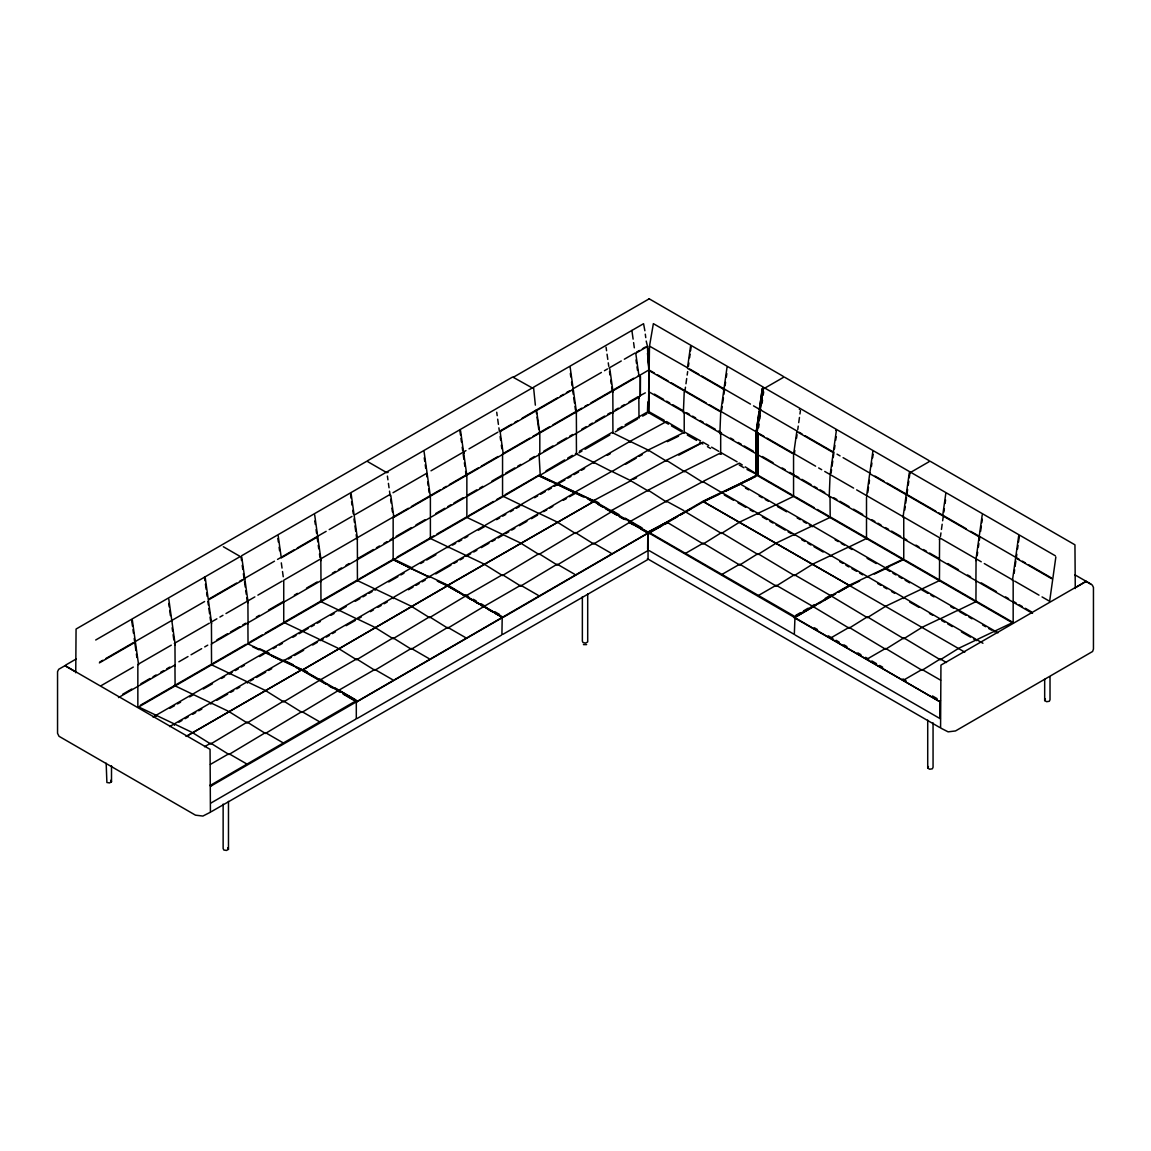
<?xml version="1.0" encoding="UTF-8"?>
<svg xmlns="http://www.w3.org/2000/svg" width="1151" height="1151" viewBox="0 0 1151 1151"><rect width="100%" height="100%" fill="white"/><g stroke="black" fill="none" stroke-linecap="round" stroke-linejoin="round"><path stroke-width="1.5" d="M501.922 633.87L502.224 616.691L503.232 617.324L703.232 501.102L757.085 475.449M647.812 533.1L647.812 550.394L647.812 533.1L211.467 785.773L210.158 785.025M709.304 404.735L757.933 432.805L757.933 474.917L747.013 469.522M903.621 559.573L849.121 585.327L794.967 616.591L794.967 618.087L940.209 701.937M939.561 701.563L647.812 532.352L647.639 549.185M940.194 701.722C939.72 700.614 941.259 700.571 940.022 700.786M683.838 390.664L649.106 370.608L649.481 346.278L653.365 323.647L763.602 387.297L764.149 388.491L783.327 377.427M939.446 539.531L939.59 538.797L939.446 559.631L975.084 580.205M939.446 560.595L939.59 559.846L939.446 580.68L975.084 601.254L976.695 601.297M975.919 560.595L976.062 559.846L975.919 580.68L1011.556 601.254M975.919 581.643L976.062 580.91L975.919 601.743L1011.556 622.317M175.096 644.805L174.952 644.071L175.096 664.89L139.472 685.464M175.096 665.854L174.952 665.12L175.096 685.953L139.472 706.527M211.568 623.741L211.424 623.008L211.568 643.841M211.568 644.805L211.424 644.071L211.568 664.89L175.93 685.464M248.041 602.692L247.897 601.959L248.041 622.777L212.403 643.351M248.041 623.741L247.897 623.008L248.041 643.841L212.403 664.415M320.985 560.58L320.841 559.846L320.985 580.665L285.347 601.239M320.985 581.629L320.841 580.895L320.985 601.728L285.347 622.303M357.457 539.517L357.299 538.783L357.457 559.616L321.82 580.19M357.457 560.58L357.299 559.846L357.457 580.665L321.82 601.239L320.208 601.282M576.478 413.094L576.334 412.36L576.478 433.193L540.841 453.753L539.229 453.796M576.478 434.157L576.334 433.409L576.478 454.242L540.841 474.816M612.951 392.045L612.792 391.297L612.951 412.13L577.313 432.704M612.951 413.094L612.792 412.36L612.951 433.193M638.992 398.059L638.848 397.311L638.992 418.144M648.934 392.764L648.79 392.031L648.229 413.036M647.509 410.821L647.812 401.972M906.11 495.347L903.031 517.288M979.041 537.459L975.976 559.4M1018.678 535.949L1015.614 557.89L1051.654 578.694M909.29 472.687L906.211 494.714L942.237 515.533M945.762 493.75L942.669 515.777L978.71 536.582M982.235 514.799L979.141 536.826M1015.542 558.422L1012.448 580.449M867.02 539.128L867.091 538.38M976.422 602.29L976.537 601.369L1012.161 621.928M458.472 592.233L447.25 585.758L301.922 670.314L447.681 585.744M447.84 586.104L448.401 584.924L593.671 501.577L448.142 585.24L464.975 595.513M690.528 346.322L687.435 368.349L723.475 389.153M684.989 390.693L685.478 387.225M685.967 383.758L686.687 378.55M687.176 375.082L687.665 371.6M688.399 366.392L688.888 362.925M689.607 357.716L690.096 354.249M690.586 350.782L691.075 347.3M720.742 411.972L723.835 389.944M723.907 389.412L727 367.385M721.706 410.015L722.181 406.548M722.67 403.08L723.404 397.872M723.893 394.39L724.626 389.182M725.116 385.714L725.59 382.247M726.324 377.039L726.813 373.571M757.876 474.96L757.876 432.848L756.193 432.229L759.156 411.094L761.099 410.245L797.514 431.337M753.502 405.857L761.099 410.245L759.358 409.655L762.322 388.534L764.264 387.686L764.149 388.491M756.408 432.488L760.178 410.619L757.056 432.848M759.574 409.929L763.343 388.045L760.236 410.274M756.783 432.776L759.876 410.749M759.948 410.216L763.041 388.189M758.595 427.64L759.142 424.129M759.818 418.95L760.307 415.482M761.976 403.584L762.509 400.203M763.156 395.225L763.674 391.844M793.629 454.113L796.722 432.085M794.334 453.897L794.823 450.429M796.535 438.272L797.024 434.805M797.758 429.596L798.233 426.129M798.722 422.647L799.456 417.453M799.945 413.972L800.434 410.504M830.101 475.176L833.195 453.149M833.266 452.602L836.36 430.575M831.051 473.219L831.54 469.752M832.029 466.27L832.763 461.062M833.252 457.594L833.971 452.386M834.461 448.919L834.95 445.451M835.684 440.243L836.173 436.761M866.574 496.225L869.652 474.198M872.818 451.638L869.739 473.665L905.765 494.47M867.768 492.542L868.501 487.333M868.991 483.866L869.48 480.384M871.422 466.5L871.911 463.033M872.645 457.825L873.134 454.357M904.729 510.123L905.247 506.426M905.708 503.174L906.484 497.563M906.916 494.498L907.621 489.477M908.225 485.161L908.801 481.118M909.261 477.78L910.081 471.939M940.468 536.38L940.957 532.913M941.446 529.446L942.165 524.237M942.655 520.77L943.144 517.288M943.878 512.08L944.367 508.613M945.1 503.404L945.575 499.937M977.185 555.703L977.674 552.235M978.393 547.027L978.882 543.56M979.372 540.078L979.861 536.611M980.594 531.402L981.328 526.194M981.803 522.727L982.292 519.259M1014.132 573.284L1014.621 569.817M1015.11 566.35L1015.844 561.141M1016.333 557.674L1016.822 554.192M1017.542 548.984L1018.031 545.516M1018.52 542.049L1019.254 536.841M1055.855 556.983L1049.64 601.297L1042.043 596.909M646.2 341.056L647.639 346.969L649.106 369.816L639.366 375.557M625.41 519.648L593.614 501.462L594.204 500.297L630.201 481.06M793.672 617.339C795.24 618.921 794.104 615.843 794.78 617.166M375.111 589.888L375.787 588.434L411.411 567.86M520.986 505.663L521.662 504.21L557.285 483.636M593.758 463.234L594.434 461.781L630.057 441.351L647.38 449.667L648.33 451.005L649.078 449.581L684.701 432.143L700.571 440.905M703.319 501.519L849.798 585.686L844.474 588.765M539.517 513.303L575.457 492.283M612.289 471.32L648.229 450.07L666.487 461.148L667.278 459.796L702.901 442.157L708.699 445.509M356.306 701.175L356.306 718.469M355.846 719.116L210.964 803.024M501.707 635.007L357.026 718.555M648.013 550.221L648.013 532.525L630.129 522.899M649.279 550.682L794.319 634.417L794.967 617.339M647.581 559.688L211.122 811.786M211.065 665.451L211.424 664.444M174.448 724.871L175.125 723.418L210.748 702.844L228.071 711.102M210.921 703.808L211.597 702.355L247.22 681.795L264.543 690.053M247.393 682.759L248.069 681.306L283.693 660.732M393.268 598.534L393.944 597.081L429.568 576.507L446.89 584.766M429.74 577.471L430.416 576.018L466.04 555.458L483.362 563.717M338.365 691.348L338.811 690.399L356.695 700.729L356.695 701.923L356.033 701.549M933.058 722.886L933.058 767.271L932.339 768.81L929.663 769.228L927.72 768.091L928.425 766.552M1050.014 676.659L1050.014 699.736L1049.309 701.276L1046.633 701.693L1044.676 700.571L1045.396 699.031M593.887 500.599L593.513 501.404L587.514 498.599M757.818 514.281L758.754 512.958L776.076 504.714L811.7 525.273M794.291 535.344L795.226 534.021L812.548 525.762L848.56 546.739M885.896 567.846L885.392 568.81L885.464 567.587L903.175 559.156M1075.998 587.413L1086.098 581.384L1090.975 584.132M1086.242 581.399L1085.767 581.773M210.417 811.7L210.058 749.33L65.075 665.623L58.687 669.306L57.55 671.652L57.55 733.316L59.018 736.295L195.483 815.167L202.878 816.059L210.058 812.405M65.262 665.882L75.218 671.709M776.493 504.67L794.176 496.081M849.438 546.783L867.12 538.193L902.744 558.767M940.684 618.605L958.438 609.987L994.061 630.561L994.737 632L995.744 630.647L1012.995 622.418M958.841 609.958L976.537 601.369M739.244 484.283L756.811 475.032M539.833 475.075L504.167 495.966M540.323 475.075L539.79 475.795L593.671 501.016L594.117 500.253M794.967 616.591L795.298 617.253L821.296 601.858M795.068 634.964L940.381 718.799M649.092 533.114L649.092 533.863M848.431 584.967L703.203 501.591L722.252 492.527M546.063 470.86L564.652 459.896M567.745 458.069L572.392 455.336M625.525 464.313L636.244 458.127M639.208 456.328L642.316 454.573M557.962 482.931L593.585 462.27L611.339 471.335M557.213 484.341L564.882 479.967M567.86 478.183L570.968 476.442M573.932 474.658L578.565 472.039M581.528 470.255L584.636 468.515M367.831 460.587L512.655 376.981L532.654 388.146M95.706 639.999L240.286 556.523M241.581 555.775L386.16 472.298M387.47 471.55L532.05 388.074M65.434 665.206L76.311 658.919M99.734 662.055L102.77 660.3M105.82 658.545L133.171 642.762M134.681 641.884L204.59 601.527M209.151 598.894L236.502 583.097M239.537 581.341L242.573 579.586M274.485 561.17L244.098 578.708L243.393 573.702M277.535 559.415L280.571 557.659M282.081 556.782L294.239 549.761M297.289 548.005L326.15 531.345M329.2 529.589L351.99 516.425M355.026 514.67L389.973 494.484M393.023 492.729L426.445 473.435L426.935 476.902M431.006 470.802L465.954 450.616M469.004 448.876L497.865 432.2M511.548 424.302L499.39 431.323L498.901 427.855M514.583 422.546L517.633 420.791M522.18 418.158L535.862 410.26M557.343 397.886L536.064 410.173L536.553 413.641M560.379 396.131L563.414 394.376M566.45 392.62L569.5 390.865M574.047 388.232L601.412 372.449M604.448 370.694L607.483 368.939M609.008 368.061L621.267 360.982M624.331 359.213L635.05 353.026M636.532 352.163L639.467 350.465M642.416 348.767L645.366 347.07M99.36 662.904L135.401 642.1L132.336 620.159M208.777 599.743L244.818 578.939L241.739 556.983M281.722 557.631L317.748 536.826L314.669 514.799M500.541 431.294L536.582 410.49M537.215 410.144L573.241 389.34L570.162 367.313M636.201 352.983L647.553 346.437M101.389 685.507L133.3 667.076M171.283 645.15L137.847 664.444L137.847 706.556L155.27 714.857L156.219 716.181L156.953 714.771L192.577 694.197L209.914 702.455L210.849 703.779M174.319 643.395L209.281 623.209M210.791 622.331L216.877 618.821M219.913 617.065L222.949 615.31M225.984 613.555L254.86 596.894M257.896 595.139L282.211 581.097M320.208 559.17L283.736 580.219L283.736 622.331M321.719 558.293L408.346 508.282M411.382 506.526L440.257 489.851M443.293 488.096L446.329 486.341M449.365 484.6L478.24 467.925M481.291 466.169L497.995 456.515M529.906 438.099L502.555 453.882L502.555 495.995M532.956 436.344L539.028 432.834M539.229 432.733L549.861 426.589M552.912 424.834L581.773 408.173M584.823 406.418L587.859 404.663M590.895 402.908L633.625 378.233M394.289 517.029L430.33 496.21L427.237 474.183M430.762 495.966L466.802 475.162L463.709 453.134M467.234 474.917L503.275 454.113L500.181 432.071M503.706 453.854L539.747 433.049L536.654 411.022M540.38 432.704L576.421 411.9L573.342 389.959M576.852 411.655L612.879 390.851L609.814 368.895M613.325 390.592L638.934 375.801L635.841 353.774M122.653 694.283L131.775 689.017M140.897 683.752L150.004 678.486M153.054 676.73L156.09 674.975M160.651 672.342L163.687 670.587M166.722 668.832L169.758 667.076M178.88 661.811L188.001 656.545M191.037 654.79L201.67 648.66M204.72 646.905L207.756 645.15M216.877 639.884L227.51 633.741M230.545 631.985L239.667 626.72M242.703 624.964L245.739 623.209M256.385 617.065L259.421 615.31M268.543 610.059L283.736 601.282M294.368 595.139L297.418 593.384M306.526 588.118L317.172 581.974M332.366 573.198L335.401 571.443M338.437 569.702L341.473 567.947M346.034 565.314L349.084 563.558M358.191 558.293L373.399 549.516M376.435 547.761L379.47 546.006M384.031 543.373L387.067 541.617M390.103 539.862L393.153 538.107M396.189 536.352L411.382 527.59M415.943 524.957L425.064 519.691M435.697 513.547L444.818 508.282M447.854 506.526L450.89 504.771M453.926 503.016L463.047 497.75M467.608 495.117L476.73 489.851M479.766 488.096L482.801 486.355M491.923 481.089L502.555 474.946M505.591 473.19L514.713 467.925M517.749 466.169L520.799 464.414M529.906 459.148L534.467 456.515M543.79 451.163L552.912 445.897M557.458 443.264L566.58 437.999M569.616 436.243L572.666 434.488M581.773 429.222L586.334 426.589M589.37 424.848L592.42 423.093M595.455 421.338L604.577 416.072M607.613 414.317L610.649 412.562M615.238 409.914L618.303 408.145M621.367 406.375L624.432 404.605M629.021 401.944L638.215 396.635M118.495 697.578L138.624 685.953M248.875 622.303L284.513 601.728M358.292 559.127L393.93 538.553M394.764 538.078L430.388 517.504L430.388 497.405M431.237 517.015L466.86 496.441L466.86 476.356M467.694 495.966L503.332 475.392M504.167 474.903L539.805 454.328L539.805 434.244M613.785 411.655L638.992 397.095M579.442 451.221L611.958 432.445L629.223 440.948L630.158 442.272L630.906 440.862L666.53 421.525L682.414 430.891M617.454 429.28L622.101 426.589M625.194 424.805L648.43 411.396L664.256 420.316M140.408 705.246L174.492 685.579L191.742 693.794M175.326 685.09L210.964 664.53L228.215 672.745M213.352 663.149L245.882 644.359M249.825 642.085L262.212 634.935M265.305 633.136L283.894 622.418L301.159 630.633M284.743 621.928L320.366 601.354L337.617 609.57M321.215 600.865L356.839 580.305L374.089 588.521L375.039 589.844M359.227 578.924L393.311 559.242M397.253 556.969L429.783 538.193L447.034 546.408L447.984 547.732L448.717 546.322L484.341 525.748L501.678 534.006M430.632 537.704L433.726 535.906M436.819 534.122L466.256 517.13L483.506 525.345M468.644 515.749L493.434 501.448M496.527 499.649L501.174 496.973M505.116 494.7L539.186 475.018M248.875 643.351L284.513 622.777M393.93 559.616L357.573 580.435M394.764 559.127L430.388 538.553L430.388 518.468M503.332 496.455L466.989 517.259M578.867 452.861L581.96 451.077M585.053 449.293L609.843 434.977M615.267 431.841L637.51 419.007M153.011 717.044L156.119 715.26L173.441 723.504L174.376 724.842M193.426 693.708L229.049 673.148L246.372 681.392L247.321 682.73M229.898 672.659L265.521 652.085M266.37 651.595L301.994 631.036L319.316 639.28M302.842 630.547L338.466 609.972L356.22 618.591M339.315 609.483L374.938 588.924L392.261 597.168L393.196 598.506M412.245 567.371L447.883 546.811L465.205 555.055L466.141 556.393M485.19 525.259L520.813 504.699L538.582 513.317M169.888 708.282L174.52 705.692M177.484 703.908L180.592 702.182M189.642 696.887L192.749 695.161M203.324 688.989L212.503 683.752M221.553 678.457L224.603 676.702M229.15 674.069L232.2 672.313M235.308 670.601L238.343 668.846M241.307 667.048L244.415 665.336M259.55 656.53L264.111 653.897M273.219 648.632L276.326 646.905M279.305 645.121L282.412 643.395M292.973 637.222L296.023 635.467M299.059 633.712L302.094 631.957M303.619 631.079L308.18 628.446M311.216 626.691L314.324 624.979M317.288 623.18L320.395 621.468M330.97 615.296L334.078 613.569M338.567 610.908L346.163 606.519M355.285 601.254L359.903 598.649M362.882 596.865L365.989 595.139M368.953 593.355L372.061 591.628M388.707 581.946L397.901 576.723M400.865 574.939L403.972 573.212M420.619 563.53L423.726 561.803M426.704 560.019L435.884 554.782M452.53 545.099L455.652 543.387M458.688 541.632L461.724 539.877M464.687 538.078L467.795 536.366M478.37 530.194L484.442 526.683M496.599 519.662L499.707 517.936M502.685 516.152L505.793 514.425M510.281 511.763L513.317 510.008M516.367 508.253L519.475 506.541M534.596 497.721L537.632 495.98M540.668 494.225L545.229 491.592M548.336 489.866L551.387 488.11M554.35 486.326L557.458 484.6M683.377 412.691L684.212 392.117M169.629 726.583L174.276 723.907L191.598 732.165M284.542 660.242L320.165 639.683L337.488 647.941M321 639.193L356.637 618.619L373.96 626.878M357.472 618.13L393.095 597.57L410.432 605.829M466.889 554.969L502.512 534.395L519.835 542.653M503.361 533.92L538.985 513.346L556.307 521.604M178.937 722.209L181.973 720.454M185.023 718.699L188.131 716.972M192.677 714.339L195.728 712.584M198.691 710.8L201.799 709.074M216.935 700.268L227.639 694.154M230.603 692.37L233.711 690.658M236.689 688.874L239.796 687.147M250.357 680.975L253.393 679.219M256.443 677.464L265.622 672.227M268.6 670.443L271.708 668.717M288.354 659.034L291.462 657.307M294.426 655.523L303.619 650.301M312.669 645.006L317.216 642.373M320.266 640.618L323.373 638.891M326.337 637.107L329.445 635.381M332.423 633.597L335.459 631.841M346.091 625.698L355.285 620.461M358.249 618.677L361.356 616.95M370.406 611.656L373.442 609.901M378.003 607.268L381.11 605.555M384.089 603.771L387.196 602.045M408.404 589.729L413.022 587.125M416.072 585.37L419.108 583.615M422.072 581.83L425.179 580.104M435.754 573.932L450.947 565.155M453.983 563.414L457.091 561.688M460.069 559.904L463.177 558.177M467.666 555.516L470.701 553.76M473.737 552.005L476.845 550.279M481.334 547.617L488.945 543.229M491.981 541.474L495.088 539.747M498.052 537.963L502.613 535.33M505.721 533.604L508.756 531.848M511.735 530.064L514.842 528.338M519.331 525.676L526.928 521.302M531.489 518.669L537.56 515.159M543.646 511.648L546.754 509.922M549.718 508.138L552.825 506.411M563.4 500.239L566.508 498.512M569.472 496.728L575.629 493.247M186.232 736.352L301.548 669.824M186.333 736.41L301.375 669.983L326.208 684.327M111.503 765.818L111.503 781.788L109.546 782.925L106.885 782.507L106.165 763.214M719.85 433.74L720.684 413.166M204.533 746.726L210.719 743.158L228.963 754.509L265.435 732.626L282.901 742.712M320.136 679.982L283.664 701.88L265.435 690.514M320.985 679.493L356.609 658.933L374.838 670.285L411.31 648.401L428.791 658.487M466.011 595.758L429.553 617.655L411.31 606.289M466.86 595.268L502.483 574.709L520.727 586.075L557.199 564.177L574.666 574.277M611.9 511.533L575.428 533.431L557.199 522.065M757.933 432.805L755.847 434.013L755.847 453.278L757.933 453.868L755.847 455.062L756.308 474.888L756.308 454.803M210.374 764.408L228.963 753.689L246.443 763.775M338.365 690.514L301.907 712.397L283.664 701.045L247.192 722.929L228.963 711.577M339.214 690.024L374.838 669.465L392.318 679.55M484.254 606.289L447.782 628.173L429.553 616.821L393.081 638.704L374.838 627.353M485.103 605.8L520.727 585.24L538.208 595.326M630.129 522.065L593.671 543.963L575.428 532.596L538.956 554.48L520.727 543.128M650.56 532.266L653.509 530.568M654.372 530.064L677.522 516.698M680.442 515.015L691.42 508.684M692.542 508.023L703.908 501.462M502.901 634.33L647.725 550.725M685.751 553.228L703.232 543.128L739.705 565.026L757.933 553.66L794.406 575.558L812.649 564.191M739.705 522.079L721.476 533.445L685.003 511.548M829.195 496.944L830.029 476.37M228.474 801.384L228.474 849.323L226.517 850.445L223.841 850.042L223.136 848.503L223.136 804.103M722.224 574.277L739.705 564.191L776.177 586.075L794.406 574.723L830.029 595.283M776.177 543.128L757.933 554.494L721.476 532.611L703.232 543.963L666.76 522.079M830.029 497.419L830.188 517.432M909.966 472.759L929.145 461.68M758.696 595.34L776.177 585.24L811.8 605.814M795.859 615.31L800.492 612.649M803.585 610.864L808.218 608.188M811.297 606.404L814.39 604.62M825.195 598.391L831.367 594.822M824.389 600.088L835.194 593.844M838.288 592.06L849.639 585.773M797.168 616.073L803.815 612.231M804.894 611.613L815.685 605.383M818.778 603.599L835.755 593.801M838.432 592.247L843.467 589.341M831.641 637.453L849.121 627.353L885.594 649.25L903.823 637.884L940.295 659.782L958.524 648.416M885.594 606.304L867.35 617.67L830.878 595.772M868.113 658.501L885.594 648.416L922.052 670.299L940.295 658.947L946.482 662.516M922.052 627.353L903.823 638.719L867.35 616.835L849.121 628.187L812.649 606.304M904.585 679.565L922.052 669.465L940.64 680.198M1085.925 581.399L940.942 665.105L940.583 727.475M607.368 455.35L610.404 453.609M576.133 491.52L611.756 471.363L629.079 479.838M630.806 521.115L666.429 501.131L683.91 510.641M612.577 509.922L648.2 490.182L666.429 501.965L667.278 500.642L702.901 481.578L720.382 491.808M642.632 416.115L646.833 413.813M577.313 453.767L575.701 453.796M630.806 479.823L666.429 460.285L684.672 471.781L685.521 470.471L721.145 452.688L737.086 461.81M540.222 475.018L539.028 453.882M762.322 388.534L759.358 409.655M759.156 411.094L756.193 432.229M633.338 479.391L636.575 477.78M678.773 455.163L702.383 442.689M639.639 395.886L645.323 392.865M848.488 584.938L848.934 585.701M664.515 523.475L648.286 531.877M661.667 525.978L648.286 533.014L635.856 525.849M664.846 524.309L668.026 522.64M691.104 508.684L647.481 532.64M667.35 441.653L678.529 436.215M722.814 492.369L751.358 478.629M725.418 491.017L755.531 476.672M704.685 501.174L719.763 493.98M725.864 491.074L739.446 484.614M740.597 521.619L757.919 513.36L793.543 533.92L794.219 535.373M777.069 542.668L794.391 534.409L830.015 554.983L830.691 556.437L831.698 555.07L849.021 546.826L884.644 567.385M813.397 525.36L830.648 517.144L866.271 537.704M813.527 563.731L830.849 555.473L866.487 576.032M850.603 585.384L859.624 581.068M874.357 574.076L888.615 567.27M886.471 605.843L903.794 597.585L939.734 618.591M904.643 597.182L921.965 588.924L957.589 609.498L958.265 610.951M922.8 588.535L940.065 580.305L974.134 599.988M922.944 626.892L940.266 618.634L975.89 639.208M977.587 639.294L994.91 631.036L998.003 632.834M959.416 647.955L976.739 639.697L982.94 643.265M357.342 701.549L502.196 617.699L502.124 616.749L502.124 617.914L501.922 616.576L467.968 597.441L472.514 600.074M210.993 784.996L355.386 701.175M211.467 785.773L210.158 785.773M586.622 644.603L583.442 644.603M366.982 461.134L76.067 629.036L75.75 672.774M458.616 592.046L447.192 585.73M501.26 616.95L502.009 617.152L495.103 613.382M939.878 727.561L647.394 558.71M852.589 584.435L849.121 585.327L964.783 652.142M721.461 453.868L719.85 453.839M393.656 559.328L392.923 559.616L393.728 559.141M357.055 701.664L357.04 700.916L356.695 701.707M394.16 559.285L394.261 559.185M357.04 700.916L301.907 669.537L247.451 643.639M429.611 538.107L431.237 538.078L466.86 517.504L466.86 497.419M298.426 668.645L301.907 669.537M649.74 532.74L794.319 616.202M590.247 500.541L593.614 501.462M649.207 298.814L513.591 377.111M576.968 493.664L582.996 496.484M539.646 475.421L593.499 500.642L647.639 531.891L647.625 532.827L640.978 529.158M252.673 646.833L259.004 649.797M265.349 652.761L300.21 669.091M540.725 476.543L549.718 480.801M552.725 482.211L575.385 492.93M539.905 476.241L551.876 481.881M555.012 483.377L561.386 486.413M561.976 486.758L583.571 496.973M588.247 499.189L592.981 501.448M502.728 496.081L520.41 504.656M393.771 559.17L411.439 567.572L411.583 568.824M393.34 559.415L411.511 568.795M393.541 559.933L429.999 577.298M437.927 581.068L447.422 585.6M413.08 569.544L427.323 576.334M437.265 581.054L446.387 585.413M259.809 648.804L269.334 653.351M283.534 660.113L293.102 664.674M265.622 653.02L265.118 652.056M271.722 655.926L282.283 660.947M295.908 667.436L300.411 669.594M575.486 453.508L592.751 461.868L593.686 463.206M629.971 480.298L648.2 491.002L649.049 489.693L684.672 470.946L702.901 482.413L703.75 481.089L739.374 463.119L742.294 464.975M449.451 587.01L464.875 595.7M649.84 346.322L686.615 367.255M784.248 376.996L929.058 460.601M930.123 461.22L1074.948 544.826L1075.264 588.564M764.854 388.088L909.434 471.565M910.743 472.313L1055.323 555.789M1074.674 574.694L1085.566 580.982M1086.357 581.471L1092.313 585.082L1093.45 587.427L1093.45 649.092L1092.601 651.48L955.517 730.943L948.122 731.849L940.942 728.18M689.665 369.011L698.786 374.276M701.822 376.032L750.452 404.102M799.024 432.215L802.06 433.97M805.11 435.725L832.461 451.509M837.022 454.141L840.057 455.897M843.093 457.652L870.444 473.449M875.005 476.082L884.126 481.348M887.162 483.089L935.792 511.173M938.828 512.929L966.178 528.712M970.739 531.345L1019.369 559.429M1022.405 561.184L1025.455 562.94M1028.49 564.695L1051.28 577.845M796.794 431.553L832.835 452.357M649.811 370.392L654.401 373.039M657.466 374.809L668.17 380.981M671.22 382.751L706.254 402.979M759.387 433.726L763.947 436.344M766.983 438.099L815.613 466.184M818.649 467.939L821.699 469.694M824.735 471.45L853.61 488.11M856.646 489.866L975.17 558.307M976.695 559.185L981.256 561.803M984.292 563.558L1013.168 580.233L1013.168 622.346M1014.678 581.111L1038.993 595.153M684.269 390.923L720.31 411.727M757.157 433.064L793.197 453.868M654.401 394.102L663.58 399.397M666.63 401.167L669.695 402.922M672.76 404.692L683.464 410.864M686.5 412.634L689.55 414.389M692.585 416.144L695.621 417.899M700.182 420.532L703.218 422.288M706.254 424.043L715.375 429.294M718.411 431.05L721.461 432.805M730.568 438.071L733.619 439.826M738.165 442.459L741.215 444.214M744.251 445.969L753.373 451.235M762.422 456.53L773.069 462.673M782.191 467.939L785.227 469.694M789.787 472.327L794.334 474.96M795.859 475.838L798.895 477.593M801.945 479.334L811.052 484.6M814.102 486.355L817.138 488.11M820.174 489.866L824.735 492.499M833.856 497.764L836.892 499.52M839.928 501.275L849.05 506.541M853.61 509.174L862.718 514.439M871.839 519.705L874.875 521.446M877.925 523.201L880.961 524.957M885.522 527.59L888.558 529.345M891.593 531.1L900.715 536.366M903.751 538.121L906.787 539.877M915.908 545.142L918.944 546.898M923.505 549.531L926.541 551.286M929.591 553.041L938.698 558.307M947.82 563.558L958.452 569.702M967.574 574.968L970.61 576.723M981.256 582.866L996.449 591.643M1005.571 596.909L1008.607 598.664M1013.168 601.297L1016.204 603.052M1019.239 604.793L1022.275 606.548M1025.325 608.303L1031.397 611.814M649.035 391.901L683.377 411.713M684.212 412.202L719.85 432.776M720.684 433.265L756.308 453.825L756.308 433.74M757.099 454.343L792.722 474.917M829.195 495.98L793.557 475.406L793.557 455.307M830.029 496.455L865.667 517.029M902.139 538.092L866.502 517.518L866.502 497.419M902.974 538.567L938.612 559.141M1012.391 601.743L1032.533 613.368M711.606 447.178L718.843 451.365M757.703 475.032L791.787 494.7M795.729 496.987L814.318 507.706M817.411 509.505L828.26 515.763M905.132 560.149L939.216 579.816M668.443 424.158L649.035 412.95L649.035 392.865M671.436 425.884L681.881 431.913M687.305 435.049L696.6 440.416M699.707 442.2L702.801 443.998M707.448 446.674L710.541 448.458M739.273 465.047L743.92 467.738M757.099 475.406L792.722 495.98M829.195 517.029L793.557 496.455L793.557 476.37M830.029 517.518L865.667 538.092M902.139 559.141L866.502 538.567L866.502 518.482M902.974 559.631L938.612 580.205M739.604 483.65L775.616 504.627M885.493 567.875L921.117 588.449M745.517 488.125L748.625 489.837M759.2 496.023L762.307 497.736M765.271 499.52L768.379 501.246M777.429 506.541L786.622 511.778M797.183 517.95L800.29 519.676M803.269 521.461L806.304 523.216M809.34 524.971L812.448 526.698M835.18 539.891L838.288 541.603M841.252 543.387L844.359 545.114M848.92 547.747L851.956 549.502M867.091 558.307L876.271 563.544M886.917 569.687L889.953 571.428M892.917 573.227L896.025 574.939M899.003 576.737L902.111 578.449M905.146 580.205L909.707 582.838M921.793 589.888L927.936 593.369M930.914 595.153L934.022 596.88M950.668 606.563L953.776 608.289M959.79 611.828L965.934 615.296M968.969 617.051L972.005 618.806M982.58 624.979L985.688 626.705M988.651 628.489L991.759 630.216M721.447 492.297L757.07 512.871L757.746 514.324M867.322 576.522L902.945 597.096L903.621 598.549M724.31 495.016L733.504 500.253M738.064 502.886L745.661 507.274M750.15 509.936L753.258 511.663M762.379 516.914L766.926 519.547M769.904 521.331L773.012 523.058M776.047 524.813L785.169 530.079M788.133 531.863L791.241 533.589M801.815 539.761L804.923 541.488M807.887 543.272L810.995 544.999M814.045 546.754L823.152 552.02M839.798 561.688L842.906 563.414M845.884 565.199L848.92 566.954M851.956 568.709L856.589 571.313M859.624 573.069L862.66 574.824M877.796 583.629L880.903 585.355M883.867 587.139L886.975 588.866M891.536 591.499L894.572 593.254M909.707 602.045L918.886 607.282M929.461 613.454L932.569 615.181M941.619 620.475L944.726 622.202M947.762 623.957L952.323 626.59M961.373 631.885L970.552 637.122M973.53 638.906L976.638 640.618M595.815 501.217L598.894 503.001M611.239 510.138L618.965 514.583M625.137 518.151L642.114 527.949M814.289 627.741L817.397 629.525M828.274 635.812L832.936 638.503M836.058 640.301L839.165 642.1M843.827 644.79L846.935 646.589M857.812 652.862L860.919 654.66M865.595 657.35L868.703 659.149M871.811 660.947L876.472 663.638M879.58 665.436L882.688 667.22M902.902 678.889L906.01 680.687M932.439 695.952L937.101 698.643M597.757 504.21L602.836 507.145M605.484 508.67L616.461 515.001M619.367 516.684L624.058 519.389M628.633 522.036L633.266 524.712M611.138 553.214L593.671 543.128L557.199 565.012L538.956 553.645L502.483 575.543L484.254 564.177M367.744 461.666L386.923 472.744L386.808 471.924M465.536 594.808L468.615 596.592M473.248 599.268L476.341 601.052M480.974 603.714L485.607 606.404M494.858 611.742L499.491 614.418M468.04 597.283L500.469 616.015M461.709 593.83L464.788 595.614M475.593 601.858L500.282 616.116M459.609 592.894L472.097 600.103M473.493 600.908L478.125 603.584M481.204 605.368L484.298 607.153M487.391 608.937L492.009 611.598M465.263 637.438L447.782 627.353L411.31 649.236L393.081 637.87L356.609 659.768L338.365 648.401M223.337 546.739L239.566 556.12M304.209 670.127L307.303 671.911M319.647 679.032L322.74 680.817M335.085 687.953L355.141 699.535M301.893 669.882L318.87 679.68M321.949 681.464L338.941 691.276M343.559 693.938L355.918 701.074M329.143 686.025L332.294 687.838M336.869 690.485L339.948 692.269M343.041 694.053L346.12 695.823M347.199 696.456L353.846 700.283M319.374 721.663L301.907 711.577L265.435 733.46L247.192 722.094L210.719 743.992L192.49 732.626M174.319 685.507L175.096 685.953M648.963 298.685L783.241 376.348M428.733 576.119L429.668 577.442M745.201 466.831L756.854 474.255M390.793 495.333L393.858 517.274M351.127 493.736L354.22 515.763M354.321 516.382L357.385 538.323M317.849 537.445L320.928 559.386M278.211 535.934L281.29 557.875M244.89 579.471L247.983 601.498M205.281 578.047L208.345 599.988M208.417 600.52L211.511 622.547M168.78 599.024L171.873 621.051M171.945 621.583L175.038 643.61M135.473 642.632L138.566 664.659M649.006 370.118L648.689 391.657L649.02 370.262M227.754 847.783L228.474 849.323M110.784 780.249L111.503 781.788M939.59 580.233L939.964 581.241M631.885 330.452L633.108 339.128M633.597 342.61L634.316 347.818M636.028 359.961L636.517 363.428M637.007 366.91L637.496 370.377M606.073 347.228L606.563 350.71M607.052 354.177L607.786 359.385M608.275 362.853L608.764 366.32M609.498 371.528L609.972 375.01M610.706 380.204L611.195 383.686M611.685 387.153L612.174 390.621M570.335 373.5L570.824 376.967M571.558 382.175L572.047 385.643M572.536 389.11L573.27 394.318M573.745 397.8L574.478 403.008M574.968 406.476L575.457 409.943M535.359 405.152L533.546 387.225L643.567 323.704L644.877 330.754M537.042 417.122L538.74 429.265M496.714 412.231L497.203 415.698M497.692 419.165L498.412 424.374M500.124 436.531L500.613 439.999M501.347 445.207L501.822 448.674M460.544 430.575L463.637 452.602M459.753 429.812L460.486 435.02M460.975 438.488L461.465 441.97M462.184 447.163L462.673 450.645M463.162 454.113L463.896 459.321M464.385 462.788L464.875 466.27M465.594 471.464L466.083 474.946M424.072 451.624L427.165 473.651M424.259 457.81L424.748 461.278M425.237 464.759L425.726 468.227M427.668 482.111L428.158 485.578M428.647 489.06L429.136 492.527M387.398 476.082L387.93 479.838M388.419 483.377L389.038 487.794M389.513 491.146L390.16 495.779M390.664 499.333L391.196 503.174M391.901 508.195L392.419 511.85M350.58 494.714L351.069 498.182M351.559 501.663L352.048 505.131M352.781 510.339L353.271 513.806M353.99 519.015L354.479 522.482M354.968 525.964L355.702 531.172M356.191 534.639L356.681 538.107M314.842 520.986L315.331 524.453M316.065 529.661L316.554 533.129M317.043 536.596L317.777 541.804M318.251 545.286L318.741 548.754M319.474 553.962L319.964 557.429M277.895 538.567L278.369 542.035M279.103 547.243L279.592 550.71M281.304 562.868L282.024 568.076M282.513 571.543L283.247 576.752M241.048 556.969L241.537 560.508M242.214 565.328L242.789 569.371M244.53 581.787L245.278 587.096M245.767 590.65L246.285 594.333M246.76 597.729L247.264 601.282M204.461 577.212L204.95 580.68M205.439 584.147L206.173 589.355M206.648 592.823L207.137 596.304M207.871 601.513L208.36 604.98M208.849 608.447L209.583 613.656M210.058 617.123L210.547 620.605M168.722 603.469L169.211 606.937M169.701 610.418L170.42 615.612M172.132 627.77L172.621 631.237M173.11 634.719L173.83 639.913M131.761 621.051L132.494 626.259M132.984 629.726L133.473 633.208M134.192 638.417L135.904 650.56M136.393 654.027L136.883 657.509M645.308 334.178L645.754 337.617M647.495 353.184L649.106 370.608M647.495 348.091L648.761 369.557M1044.676 679.263L1044.676 700.571M940.209 700.743L940.209 718.267L939.849 701.678M927.72 720.152L927.72 768.091M903.751 517.072L903.751 559.185M757.027 433.323L757.027 454.07M757.027 454.386L757.027 475.133M756.725 433.495L756.725 454.055M756.725 454.559L756.725 475.118M756.078 433.884L756.078 453.595M756.078 454.933L756.078 474.644M720.684 434.229L720.684 454.314M684.212 413.166L684.212 433.265M648.042 551.516L648.042 559.041M587.701 593.988L587.701 641.927L585.744 643.049L583.082 642.632L582.363 641.093L582.363 596.707M393.153 517.058L393.153 559.17M640.416 376.578L640.301 396.045L640.301 376.78L638.215 375.586L640.416 376.578M902.988 518.008L902.988 518.008M902.988 539.071L902.988 539.071M1012.391 581.183L1012.391 581.183M1012.391 602.232L1012.391 602.232M138.638 665.479L138.638 665.479M138.638 686.543L138.638 686.543M284.527 581.255L284.527 581.255M284.527 602.318L284.527 602.318M393.93 518.094L393.93 518.094M393.93 539.143L393.93 539.143M639.006 376.622L639.006 376.622M502.397 616.548L502.397 616.548M648.085 533.474L648.085 533.474M689.996 346.12L689.996 346.12M686.83 368.68L686.83 368.68M726.468 367.169L726.468 367.169M723.303 389.743L723.404 389.7M799.355 409.31L799.456 409.267M796.19 431.884L796.19 431.884M835.827 430.373L835.914 430.33M832.662 452.933L832.662 452.933M872.3 451.422L872.3 451.422M869.134 473.996L869.134 473.996M908.772 472.485L908.772 472.485M905.607 495.045L905.607 495.045M497.448 409.267L497.448 409.267M500.613 431.826L500.714 431.87M460.975 430.316L460.975 430.316M464.141 452.89L464.241 452.933M424.503 451.379L424.503 451.379M427.668 473.939L427.668 473.939M388.031 472.428L388.132 472.471M391.211 495.002L391.211 495.002"/></g></svg>
